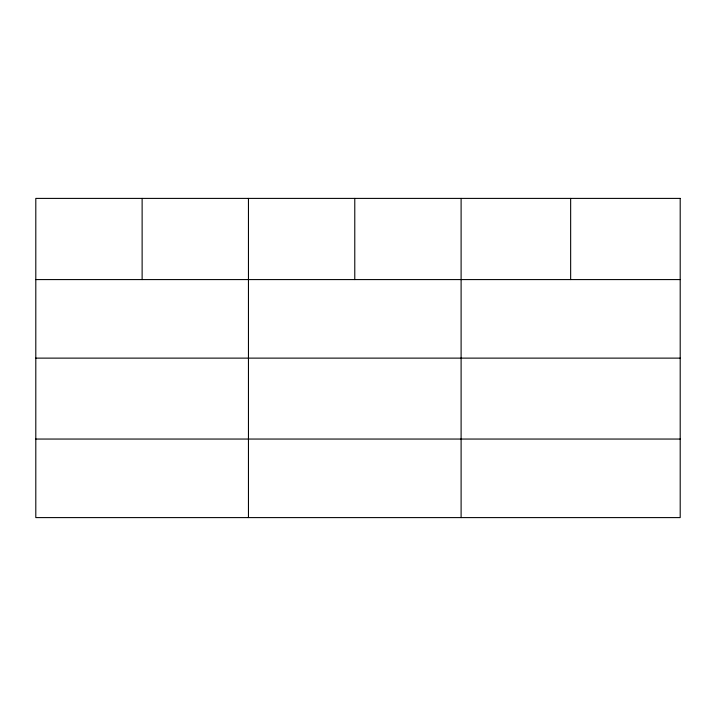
<?xml version="1.0" encoding="UTF-8"?>
<svg xmlns="http://www.w3.org/2000/svg" width="716" height="716" viewBox="0 0 716 716"><rect width="100%" height="100%" fill="white"/><g stroke="black" fill="none" stroke-linecap="round" stroke-linejoin="round"><path stroke-width="1.07" d="M35.8 279.58L680.2 279.58M35.8 358.125L680.2 358.125M35.8 439.051L680.2 439.051M570.652 198.404L570.652 279.58M461.104 198.404L461.104 517.596M354.778 198.404L354.778 279.58M248.452 198.404L248.452 517.596M142.126 198.404L142.126 279.58M680.2 198.404L35.8 198.404L35.8 517.596L680.2 517.596L680.2 198.404"/></g></svg>
